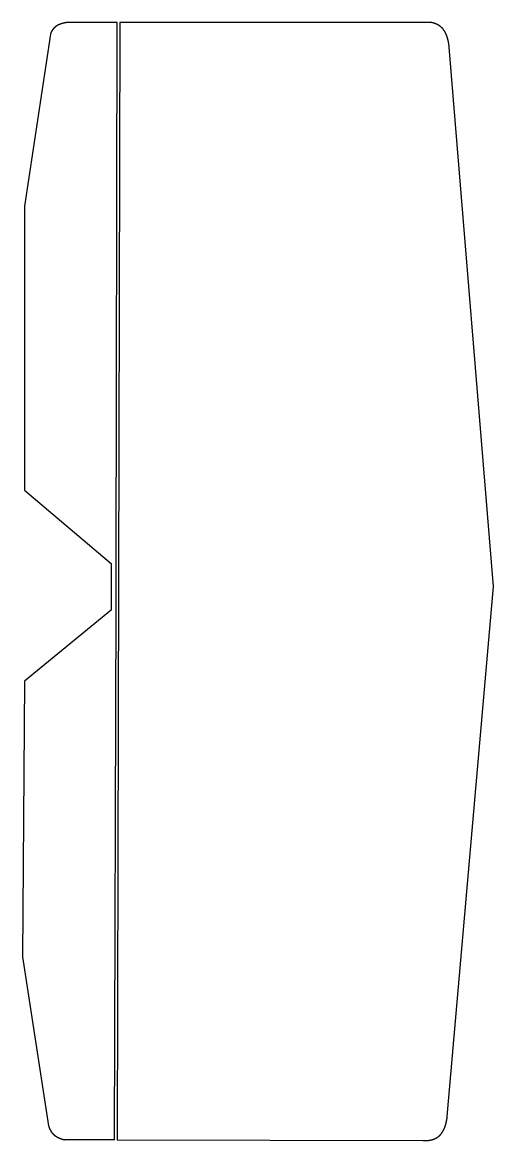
# Model space of a CAD drawing. Header units: millimetres. Extents: x -103 to -1, y -296 to -53.
import ezdxf

# ---------------------------------------------------------------- set-up
doc = ezdxf.new("R2010")
doc.units = ezdxf.units.MM
doc.layers.get('0').update_dxf_attribs({"linetype": 'CONTINUOUS'})

msp = doc.modelspace()

# ---------------------------------------------------------------- linework, layer by layer
for p, q in [((-82.54, -53.49), (-93.16, -53.46)), ((-82.8, -171.53), (-82.54, -53.49)), ((-82, -53.51), (-82.54, -295.39)), ((-14.57, -53.51), (-82, -53.51)), ((-97, -56), (-102.6, -93.28)), ((-1.13, -175.57), (-10.73, -58.85)), ((-102.6, -93.28), (-102.6, -154.74)), ((-102.6, -154.74), (-83.76, -170.71)), ((-83.79, -180.64), (-83.76, -170.71)), ((-82.77, -179.8), (-82.8, -171.53)), ((-11.15, -290.36), (-1.13, -175.57)), ((-83.79, -180.64), (-102.59, -196.09)), ((-83.13, -295.39), (-82.77, -179.8)), ((-102.59, -196.09), (-103.05, -255.73)), ((-103.05, -255.73), (-97.38, -292.35)), ((-83.13, -295.39), (-93.93, -295.37)), ((-82.54, -295.39), (-16.43, -295.54))]:
    msp.add_line(p, q)
for points in [[(-93.16, -53.46), (-93.28, -53.48), (-93.51, -53.51), (-93.86, -53.57), (-94.29, -53.66), (-94.79, -53.81), (-95.25, -54), (-95.66, -54.23), (-96.02, -54.51), (-96.33, -54.82), (-96.6, -55.18), (-96.78, -55.49), (-96.9, -55.74), (-96.97, -55.91), (-97, -56)], [(-10.73, -58.85), (-10.75, -58.66), (-10.79, -58.3), (-10.88, -57.79), (-11.01, -57.13), (-11.24, -56.39), (-11.52, -55.72), (-11.87, -55.13), (-12.28, -54.64), (-12.76, -54.23), (-13.3, -53.91), (-13.78, -53.71), (-14.17, -53.6), (-14.43, -53.53), (-14.57, -53.51)], [(-16.43, -295.54), (-16.24, -295.55), (-15.88, -295.55), (-15.36, -295.53), (-14.7, -295.44), (-13.96, -295.22), (-13.3, -294.89), (-12.73, -294.43), (-12.26, -293.84), (-11.86, -293.13), (-11.55, -292.31), (-11.36, -291.58), (-11.24, -290.98), (-11.18, -290.57), (-11.15, -290.36)], [(-97.38, -292.35), (-97.36, -292.44), (-97.3, -292.62), (-97.21, -292.89), (-97.07, -293.22), (-96.84, -293.61), (-96.57, -293.96), (-96.25, -294.28), (-95.88, -294.56), (-95.45, -294.81), (-94.99, -295.02), (-94.58, -295.18), (-94.26, -295.28), (-94.04, -295.34), (-93.93, -295.37)]]:
    msp.add_open_spline(points, degree=5)

doc.saveas('drawing.dxf')
